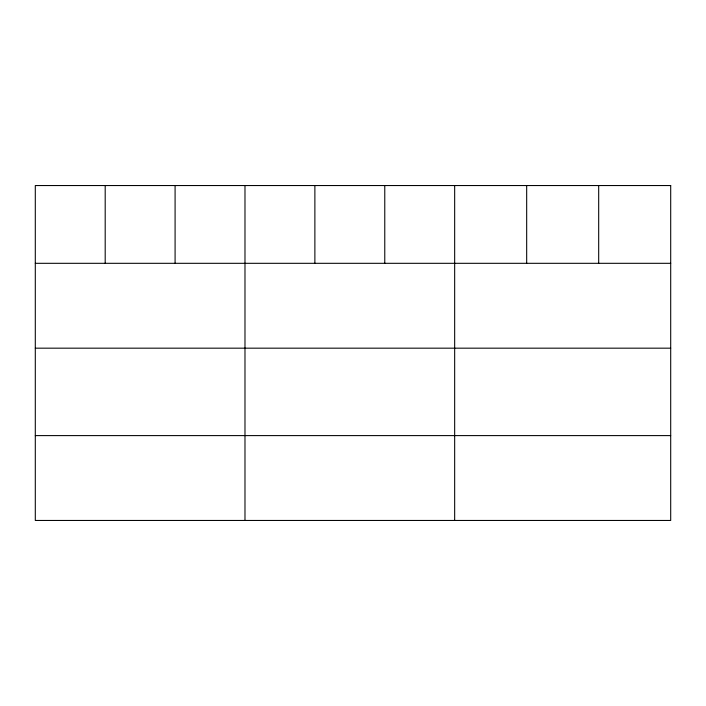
<?xml version="1.0" encoding="UTF-8"?>
<svg xmlns="http://www.w3.org/2000/svg" width="706" height="706" viewBox="0 0 706 706"><rect width="100%" height="100%" fill="white"/><g stroke="black" fill="none" stroke-linecap="round" stroke-linejoin="round"><path stroke-width="1.06" d="M35.3 263.312L670.7 263.312M35.3 348.173L670.7 348.173M35.3 435.602L670.7 435.602M598.688 185.546L598.688 263.312M526.676 185.546L526.676 263.312M454.664 185.546L454.664 520.454M384.77 185.546L384.77 263.312M314.876 185.546L314.876 263.312M244.982 185.546L244.982 520.454M175.088 185.546L175.088 263.312M105.194 185.546L105.194 263.312M670.7 185.546L35.3 185.546L35.3 520.454L670.7 520.454L670.7 185.546"/></g></svg>
